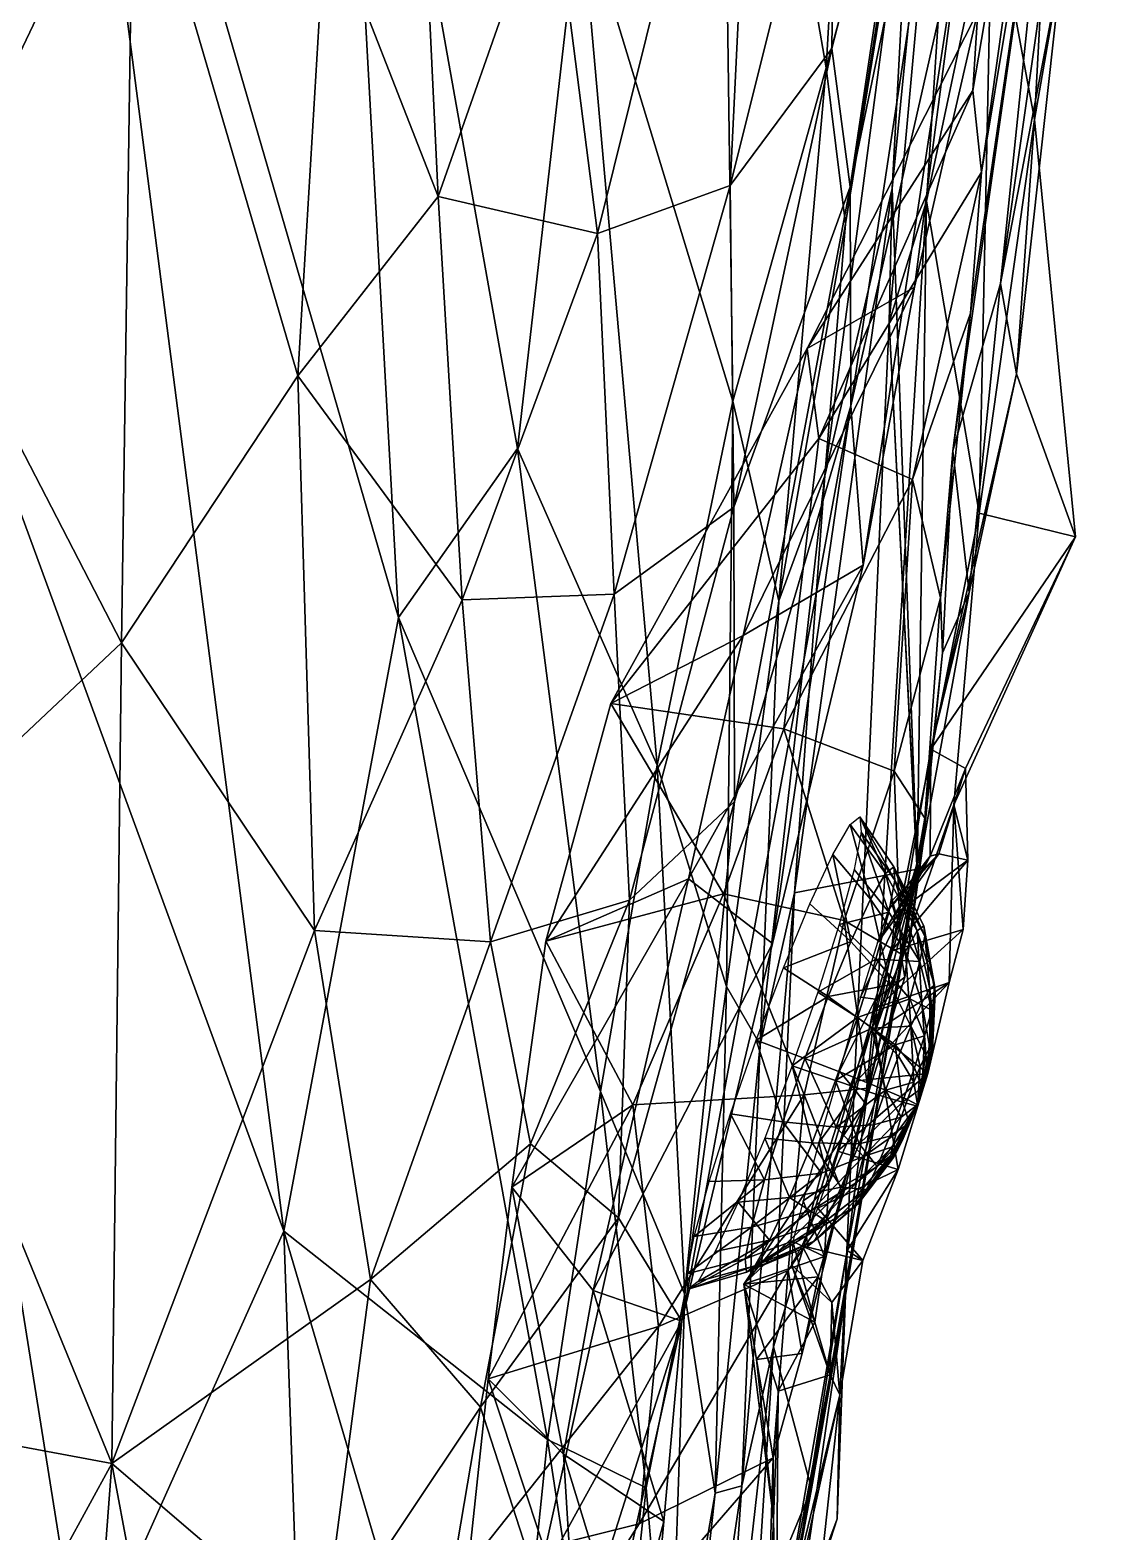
# Model space of a CAD drawing. Extents: x -4.1 to 4.1, y -5.2 to 11.9.
# Drawn here: x 0.827 to 1.212, y -2.42 to -1.879 of the extents above; entities that cross this region are included whole.
import ezdxf

# ---------------------------------------------------------------- set-up
doc = ezdxf.new("R2010")
doc.units = 0
doc.layers.add('HUMPBACK$LWO', color=1, linetype='CONTINUOUS')

msp = doc.modelspace()

# ---------------------------------------------------------------- linework, layer by layer
at = {"layer": 'HUMPBACK$LWO'}
for points in [[(1.1325, -1.56556, 0.93531), (1.07547, -1.67071, 1.01222), (1.1138, -1.89274, 0.9186)], [(1.1325, -1.56556, 0.93531), (1.1138, -1.89274, 0.9186), (1.15046, -1.75722, 0.85713)], [(1.17358, -1.57329, 0.68817), (1.13649, -1.9843, 0.65608), (1.14984, -1.94071, 0.58113)], [(1.17358, -1.57329, 0.68817), (1.13746, -1.93619, 0.73531), (1.13649, -1.9843, 0.65608)], [(1.13746, -1.93619, 0.73531), (1.17358, -1.57329, 0.68817), (1.14489, -1.80064, 0.78849)], [(1.17351, -1.82893, 0.55101), (1.17358, -1.57329, 0.68817), (1.14984, -1.94071, 0.58113)], [(0.95981, -2.09066, 1.152), (0.93564, -1.65391, 1.17053), (0.83406, -1.65742, 1.25195)], [(1.02517, -1.83204, 1.07145), (0.93564, -1.65391, 1.17053), (1.0027, -2.02984, 1.10263)], [(0.95981, -2.09066, 1.152), (1.0027, -2.02984, 1.10263), (0.93564, -1.65391, 1.17053)], [(1.16658, -1.9009, 0.14349), (1.16832, -1.87246, 0.11221), (1.20845, -1.65422, 0.18852)], [(1.20845, -1.65422, 0.18852), (1.16966, -1.93036, 0.17391), (1.16658, -1.9009, 0.14349)], [(1.19886, -1.75443, 0.27308), (1.16966, -1.93036, 0.17391), (1.20845, -1.65422, 0.18852)], [(0.83406, -1.65742, 1.25195), (0.74412, -1.83567, 1.30261), (0.91852, -2.31172, 1.17593)], [(0.91852, -2.31172, 1.17593), (0.95981, -2.09066, 1.152), (0.83406, -1.65742, 1.25195)], [(1.07547, -1.67071, 1.01222), (1.02517, -1.83204, 1.07145), (1.08012, -2.01285, 0.97453)], [(1.1138, -1.89274, 0.9186), (1.07547, -1.67071, 1.01222), (1.08012, -2.01285, 0.97453)], [(1.20072, -1.69105, 0.52997), (1.17351, -1.82893, 0.55101), (1.18876, -1.91138, 0.45764)], [(1.19873, -1.85403, 0.38809), (1.20072, -1.69105, 0.52997), (1.18876, -1.91138, 0.45764)], [(1.0149, -1.8228, -0.42419), (1.08981, -1.71775, -0.35106), (1.03141, -1.95244, -0.34225)], [(1.08981, -1.71775, -0.35106), (1.07918, -1.93511, -0.26415), (1.03141, -1.95244, -0.34225)], [(1.07918, -1.93511, -0.26415), (1.08981, -1.71775, -0.35106), (1.11711, -1.78336, -0.25318)], [(1.12263, -2.01447, -0.05675), (1.12234, -1.93559, -0.13423), (1.16754, -1.71811, -0.10136)], [(1.14912, -1.75621, -0.16256), (1.16754, -1.71811, -0.10136), (1.12234, -1.93559, -0.13423)], [(1.12263, -2.01447, -0.05675), (1.16754, -1.71811, -0.10136), (1.1638, -1.83267, 0.00401)], [(1.19873, -1.85403, 0.38809), (1.17656, -1.9704, 0.33368), (1.21159, -1.7244, 0.3397)], [(1.19886, -1.75443, 0.27308), (1.21159, -1.7244, 0.3397), (1.17656, -1.9704, 0.33368)], [(1.15046, -1.75722, 0.85713), (1.1138, -1.89274, 0.9186), (1.12077, -1.94887, 0.8528)], [(1.11582, -1.88579, -0.19594), (1.11711, -1.78336, -0.25318), (1.14912, -1.75621, -0.16256)], [(1.14912, -1.75621, -0.16256), (1.12234, -1.93559, -0.13423), (1.11582, -1.88579, -0.19594)], [(1.12077, -1.94887, 0.8528), (1.14489, -1.80064, 0.78849), (1.15046, -1.75722, 0.85713)], [(1.15935, -2.03071, 0.28623), (1.19886, -1.75443, 0.27308), (1.17656, -1.9704, 0.33368)], [(1.19886, -1.75443, 0.27308), (1.15935, -2.03071, 0.28623), (1.16567, -1.98108, 0.22943)], [(1.16567, -1.98108, 0.22943), (1.16966, -1.93036, 0.17391), (1.19886, -1.75443, 0.27308)], [(0.77924, -1.75966, -0.67522), (0.86437, -1.80153, -0.59425), (0.78829, -1.96091, -0.58591)], [(1.07918, -1.93511, -0.26415), (1.11711, -1.78336, -0.25318), (1.11582, -1.88579, -0.19594)], [(1.13746, -1.93619, 0.73531), (1.14489, -1.80064, 0.78849), (1.11325, -2.03966, 0.81349)], [(1.11325, -2.03966, 0.81349), (1.14489, -1.80064, 0.78849), (1.12077, -1.94887, 0.8528)], [(0.86005, -2.09989, -0.4725), (0.78829, -1.96091, -0.58591), (0.86437, -1.80153, -0.59425)], [(0.86005, -2.09989, -0.4725), (0.86437, -1.80153, -0.59425), (0.92353, -2.00363, -0.45619)], [(0.93363, -1.83546, -0.51777), (0.92353, -2.00363, -0.45619), (0.86437, -1.80153, -0.59425)], [(0.96948, -1.843, -0.47612), (1.0149, -1.8228, -0.42419), (0.97403, -1.93908, -0.42814)], [(1.0149, -1.8228, -0.42419), (1.03141, -1.95244, -0.34225), (0.97403, -1.93908, -0.42814)], [(1.02517, -1.83204, 1.07145), (1.0027, -2.02984, 1.10263), (1.05292, -2.14393, 1.02105)], [(1.02517, -1.83204, 1.07145), (1.05292, -2.14393, 1.02105), (1.08012, -2.01285, 0.97453)], [(1.12263, -2.01447, -0.05675), (1.1638, -1.83267, 0.00401), (1.12703, -2.07192, 0.04795)], [(1.14555, -1.97168, 0.08001), (1.12703, -2.07192, 0.04795), (1.1638, -1.83267, 0.00401)], [(1.1638, -1.83267, 0.00401), (1.16832, -1.87246, 0.11221), (1.14555, -1.97168, 0.08001)], [(1.17351, -1.82893, 0.55101), (1.14984, -1.94071, 0.58113), (1.16879, -2.05317, 0.48977)], [(1.18876, -1.91138, 0.45764), (1.17351, -1.82893, 0.55101), (1.16879, -2.05317, 0.48977)], [(0.74412, -1.83567, 1.30261), (0.70199, -2.2113, 1.29753), (0.84584, -2.47405, 1.20701)], [(0.91852, -2.31172, 1.17593), (0.74412, -1.83567, 1.30261), (0.84584, -2.47405, 1.20701)], [(0.97403, -1.93908, -0.42814), (0.92353, -2.00363, -0.45619), (0.93363, -1.83546, -0.51777)], [(0.96948, -1.843, -0.47612), (0.97403, -1.93908, -0.42814), (0.93363, -1.83546, -0.51777)], [(1.17656, -1.9704, 0.33368), (1.19873, -1.85403, 0.38809), (1.18227, -2.00293, 0.37515)], [(1.19873, -1.85403, 0.38809), (1.18876, -1.91138, 0.45764), (1.18227, -2.00293, 0.37515)], [(1.16658, -1.9009, 0.14349), (1.10691, -1.99378, 0.1146), (1.16832, -1.87246, 0.11221)], [(1.10691, -1.99378, 0.1146), (1.14555, -1.97168, 0.08001), (1.16832, -1.87246, 0.11221)], [(1.08053, -2.05094, -0.19341), (1.07918, -1.93511, -0.26415), (1.11582, -1.88579, -0.19594)], [(1.11582, -1.88579, -0.19594), (1.12234, -1.93559, -0.13423), (1.08053, -2.05094, -0.19341)], [(1.1138, -1.89274, 0.9186), (1.08012, -2.01285, 0.97453), (1.09672, -2.08467, 0.89272)], [(1.12077, -1.94887, 0.8528), (1.1138, -1.89274, 0.9186), (1.09672, -2.08467, 0.89272)], [(1.11117, -2.02624, 0.14508), (1.10691, -1.99378, 0.1146), (1.16658, -1.9009, 0.14349)], [(1.11117, -2.02624, 0.14508), (1.16658, -1.9009, 0.14349), (1.16966, -1.93036, 0.17391)], [(1.18876, -1.91138, 0.45764), (1.16879, -2.05317, 0.48977), (1.20355, -2.06161, 0.42533)], [(1.18227, -2.00293, 0.37515), (1.18876, -1.91138, 0.45764), (1.20355, -2.06161, 0.42533)], [(1.1448, -2.04097, 0.1702), (1.11117, -2.02624, 0.14508), (1.16966, -1.93036, 0.17391)], [(1.16567, -1.98108, 0.22943), (1.1448, -2.04097, 0.1702), (1.16966, -1.93036, 0.17391)], [(1.07918, -1.93511, -0.26415), (1.03738, -2.08225, -0.26943), (1.03141, -1.95244, -0.34225)], [(1.07918, -1.93511, -0.26415), (1.08053, -2.05094, -0.19341), (1.03738, -2.08225, -0.26943)], [(1.08073, -2.15704, -0.11747), (1.08053, -2.05094, -0.19341), (1.12234, -1.93559, -0.13423)], [(1.08073, -2.15704, -0.11747), (1.12234, -1.93559, -0.13423), (1.12263, -2.01447, -0.05675)], [(1.10238, -2.18984, 0.77278), (1.13746, -1.93619, 0.73531), (1.11325, -2.03966, 0.81349)], [(1.13746, -1.93619, 0.73531), (1.10238, -2.18984, 0.77278), (1.14649, -2.18137, 0.70366)], [(1.13746, -1.93619, 0.73531), (1.14649, -2.18137, 0.70366), (1.13649, -1.9843, 0.65608)], [(0.97403, -1.93908, -0.42814), (0.98271, -2.08431, -0.35159), (0.92353, -2.00363, -0.45619)], [(0.97403, -1.93908, -0.42814), (1.03141, -1.95244, -0.34225), (0.98271, -2.08431, -0.35159)], [(1.16879, -2.05317, 0.48977), (1.14984, -1.94071, 0.58113), (1.1314, -2.23994, 0.48806)], [(1.14984, -1.94071, 0.58113), (1.14648, -2.18234, 0.5757), (1.1314, -2.23994, 0.48806)], [(1.13649, -1.9843, 0.65608), (1.14648, -2.18234, 0.5757), (1.14984, -1.94071, 0.58113)], [(1.03141, -1.95244, -0.34225), (1.03738, -2.08225, -0.26943), (0.98271, -2.08431, -0.35159)], [(1.12077, -1.94887, 0.8528), (1.09672, -2.08467, 0.89272), (1.11325, -2.03966, 0.81349)], [(0.77021, -2.1845, -0.50472), (0.78829, -1.96091, -0.58591), (0.86005, -2.09989, -0.4725)], [(1.14555, -1.97168, 0.08001), (1.08389, -2.09721, 0.09237), (1.12703, -2.07192, 0.04795)], [(1.10691, -1.99378, 0.1146), (1.08389, -2.09721, 0.09237), (1.14555, -1.97168, 0.08001)], [(1.16519, -2.08172, 0.32561), (1.15935, -2.03071, 0.28623), (1.17656, -1.9704, 0.33368)], [(1.18227, -2.00293, 0.37515), (1.16519, -2.08172, 0.32561), (1.17656, -1.9704, 0.33368)], [(1.13649, -1.9843, 0.65608), (1.12031, -2.3369, 0.64075), (1.14648, -2.18234, 0.5757)], [(1.13649, -1.9843, 0.65608), (1.14649, -2.18137, 0.70366), (1.12031, -2.3369, 0.64075)], [(1.15492, -2.08359, 0.21745), (1.1448, -2.04097, 0.1702), (1.16567, -1.98108, 0.22943)], [(1.15492, -2.08359, 0.21745), (1.16567, -1.98108, 0.22943), (1.15935, -2.03071, 0.28623)], [(1.10691, -1.99378, 0.1146), (1.11117, -2.02624, 0.14508), (1.03626, -2.1217, 0.13495)], [(1.08389, -2.09721, 0.09237), (1.10691, -1.99378, 0.1146), (1.03626, -2.1217, 0.13495)], [(0.86005, -2.09989, -0.4725), (0.92353, -2.00363, -0.45619), (0.92962, -2.20347, -0.3609)], [(0.92962, -2.20347, -0.3609), (0.92353, -2.00363, -0.45619), (0.98271, -2.08431, -0.35159)], [(1.18227, -2.00293, 0.37515), (1.15139, -2.13811, 0.3333), (1.16519, -2.08172, 0.32561)], [(1.15139, -2.13811, 0.3333), (1.18227, -2.00293, 0.37515), (1.20355, -2.06161, 0.42533)], [(1.08012, -2.01285, 0.97453), (1.05292, -2.14393, 1.02105), (1.07791, -2.2236, 0.93483)], [(1.06181, -2.34414, -0.00614), (1.08073, -2.15704, -0.11747), (1.12263, -2.01447, -0.05675)], [(1.09447, -2.20809, 0.02115), (1.06181, -2.34414, -0.00614), (1.12263, -2.01447, -0.05675)], [(1.09672, -2.08467, 0.89272), (1.08012, -2.01285, 0.97453), (1.07791, -2.2236, 0.93483)], [(1.12263, -2.01447, -0.05675), (1.12703, -2.07192, 0.04795), (1.09447, -2.20809, 0.02115)], [(1.11117, -2.02624, 0.14508), (1.09849, -2.13084, 0.14455), (1.03626, -2.1217, 0.13495)], [(1.09849, -2.13084, 0.14455), (1.11117, -2.02624, 0.14508), (1.1448, -2.04097, 0.1702)], [(1.0027, -2.02984, 1.10263), (0.95981, -2.09066, 1.152), (1.03256, -2.2614, 1.06168)], [(1.03256, -2.2614, 1.06168), (1.05292, -2.14393, 1.02105), (1.0027, -2.02984, 1.10263)], [(1.15561, -2.10348, 0.27489), (1.15492, -2.08359, 0.21745), (1.15935, -2.03071, 0.28623)], [(1.15561, -2.10348, 0.27489), (1.15935, -2.03071, 0.28623), (1.16519, -2.08172, 0.32561)], [(1.09672, -2.08467, 0.89272), (1.09002, -2.24467, 0.85249), (1.11325, -2.03966, 0.81349)], [(1.11325, -2.03966, 0.81349), (1.09002, -2.24467, 0.85249), (1.10238, -2.18984, 0.77278)], [(1.09849, -2.13084, 0.14455), (1.1448, -2.04097, 0.1702), (1.13824, -2.1461, 0.17069)], [(1.1448, -2.04097, 0.1702), (1.15492, -2.08359, 0.21745), (1.13824, -2.1461, 0.17069)], [(1.04295, -2.19253, -0.19863), (1.03738, -2.08225, -0.26943), (1.08053, -2.05094, -0.19341)], [(1.08053, -2.05094, -0.19341), (1.08073, -2.15704, -0.11747), (1.04295, -2.19253, -0.19863)], [(1.16879, -2.05317, 0.48977), (1.1314, -2.23994, 0.48806), (1.15971, -2.15814, 0.45134)], [(1.15971, -2.15814, 0.45134), (1.20355, -2.06161, 0.42533), (1.16879, -2.05317, 0.48977)], [(1.15139, -2.13811, 0.3333), (1.20355, -2.06161, 0.42533), (1.16388, -2.14507, 0.38861)], [(1.16388, -2.14507, 0.38861), (1.20355, -2.06161, 0.42533), (1.15971, -2.15814, 0.45134)], [(1.06423, -2.18484, 0.08218), (1.09447, -2.20809, 0.02115), (1.12703, -2.07192, 0.04795)], [(1.08389, -2.09721, 0.09237), (1.06423, -2.18484, 0.08218), (1.12703, -2.07192, 0.04795)], [(0.99295, -2.20748, -0.27837), (0.98271, -2.08431, -0.35159), (1.03738, -2.08225, -0.26943)], [(0.99295, -2.20748, -0.27837), (1.03738, -2.08225, -0.26943), (1.04295, -2.19253, -0.19863)], [(1.14872, -2.17211, 0.27744), (1.15561, -2.10348, 0.27489), (1.16519, -2.08172, 0.32561)], [(1.14872, -2.17211, 0.27744), (1.16519, -2.08172, 0.32561), (1.15139, -2.13811, 0.3333)], [(0.99295, -2.20748, -0.27837), (0.92962, -2.20347, -0.3609), (0.98271, -2.08431, -0.35159)], [(1.09672, -2.08467, 0.89272), (1.07791, -2.2236, 0.93483), (1.09002, -2.24467, 0.85249)], [(1.15492, -2.08359, 0.21745), (1.14929, -2.16299, 0.21804), (1.13824, -2.1461, 0.17069)], [(1.15492, -2.08359, 0.21745), (1.15561, -2.10348, 0.27489), (1.14929, -2.16299, 0.21804)], [(0.95981, -2.09066, 1.152), (0.91852, -2.31172, 1.17593), (1.01345, -2.38681, 1.08652)], [(0.95981, -2.09066, 1.152), (1.01345, -2.38681, 1.08652), (1.03256, -2.2614, 1.06168)], [(1.0128, -2.20727, 0.12494), (1.08389, -2.09721, 0.09237), (1.03626, -2.1217, 0.13495)], [(1.0128, -2.20727, 0.12494), (1.06423, -2.18484, 0.08218), (1.08389, -2.09721, 0.09237)], [(0.8566, -2.39541, -0.34662), (0.77021, -2.1845, -0.50472), (0.86005, -2.09989, -0.4725)], [(0.8566, -2.39541, -0.34662), (0.86005, -2.09989, -0.4725), (0.92962, -2.20347, -0.3609)], [(1.14929, -2.16299, 0.21804), (1.15561, -2.10348, 0.27489), (1.14872, -2.17211, 0.27744)], [(1.07678, -2.19022, 0.14404), (1.0128, -2.20727, 0.12494), (1.03626, -2.1217, 0.13495)], [(1.09849, -2.13084, 0.14455), (1.07678, -2.19022, 0.14404), (1.03626, -2.1217, 0.13495)], [(1.12027, -2.19986, 0.16584), (1.07678, -2.19022, 0.14404), (1.09849, -2.13084, 0.14455)], [(1.12027, -2.19986, 0.16584), (1.09849, -2.13084, 0.14455), (1.13824, -2.1461, 0.17069)], [(1.14181, -2.19483, 0.33089), (1.14872, -2.17211, 0.27744), (1.15139, -2.13811, 0.3333)], [(1.15117, -2.17672, 0.35833), (1.14181, -2.19483, 0.33089), (1.15139, -2.13811, 0.3333)], [(1.15139, -2.13811, 0.3333), (1.16388, -2.14507, 0.38861), (1.15117, -2.17672, 0.35833)], [(1.06285, -2.33454, 0.97824), (1.05292, -2.14393, 1.02105), (1.03256, -2.2614, 1.06168)], [(1.06285, -2.33454, 0.97824), (1.07791, -2.2236, 0.93483), (1.05292, -2.14393, 1.02105)], [(1.14065, -2.21185, 0.20746), (1.12027, -2.19986, 0.16584), (1.13824, -2.1461, 0.17069)], [(1.14929, -2.16299, 0.21804), (1.14065, -2.21185, 0.20746), (1.13824, -2.1461, 0.17069)], [(1.15431, -2.17579, 0.38584), (1.15117, -2.17672, 0.35833), (1.16388, -2.14507, 0.38861)], [(1.15431, -2.17579, 0.38584), (1.16388, -2.14507, 0.38861), (1.16472, -2.17816, 0.40764)], [(1.16472, -2.17816, 0.40764), (1.16388, -2.14507, 0.38861), (1.15971, -2.15814, 0.45134)], [(1.08073, -2.15704, -0.11747), (1.06181, -2.34414, -0.00614), (1.03896, -2.30693, -0.13031)], [(1.08073, -2.15704, -0.11747), (1.03896, -2.30693, -0.13031), (1.04295, -2.19253, -0.19863)], [(1.15971, -2.15814, 0.45134), (1.1314, -2.23994, 0.48806), (1.158, -2.22223, 0.44477)], [(1.158, -2.22223, 0.44477), (1.16309, -2.20307, 0.42867), (1.15971, -2.15814, 0.45134)], [(1.16472, -2.17816, 0.40764), (1.15971, -2.15814, 0.45134), (1.16309, -2.20307, 0.42867)], [(1.13507, -2.18288, 0.36942), (1.12238, -2.16522, 0.36725), (1.12589, -2.16248, 0.39522)], [(1.13851, -2.18533, 0.41725), (1.13809, -2.18053, 0.39342), (1.12589, -2.16248, 0.39522)], [(1.12638, -2.16807, 0.42299), (1.13851, -2.18533, 0.41725), (1.12589, -2.16248, 0.39522)], [(1.12589, -2.16248, 0.39522), (1.13809, -2.18053, 0.39342), (1.13507, -2.18288, 0.36942)], [(1.14929, -2.16299, 0.21804), (1.1421, -2.22023, 0.25772), (1.14065, -2.21185, 0.20746)], [(1.1421, -2.22023, 0.25772), (1.14929, -2.16299, 0.21804), (1.14872, -2.17211, 0.27744)], [(1.12975, -2.19215, 0.34758), (1.11619, -2.17602, 0.3418), (1.12238, -2.16522, 0.36725)], [(1.12238, -2.16522, 0.36725), (1.13507, -2.18288, 0.36942), (1.12975, -2.19215, 0.34758)], [(1.1238, -2.18144, 0.44783), (1.13629, -2.1968, 0.43857), (1.12638, -2.16807, 0.42299)], [(1.13629, -2.1968, 0.43857), (1.13851, -2.18533, 0.41725), (1.12638, -2.16807, 0.42299)], [(1.1421, -2.22023, 0.25772), (1.14872, -2.17211, 0.27744), (1.13149, -2.22823, 0.31497)], [(1.13149, -2.22823, 0.31497), (1.14872, -2.17211, 0.27744), (1.14181, -2.19483, 0.33089)], [(1.12266, -2.20742, 0.33006), (1.10792, -2.19382, 0.32138), (1.11619, -2.17602, 0.3418)], [(1.11619, -2.17602, 0.3418), (1.12975, -2.19215, 0.34758), (1.12266, -2.20742, 0.33006)], [(1.14181, -2.19483, 0.33089), (1.15117, -2.17672, 0.35833), (1.13218, -2.20775, 0.35178)], [(1.13218, -2.20775, 0.35178), (1.15117, -2.17672, 0.35833), (1.13622, -2.19598, 0.37063)], [(1.15117, -2.17672, 0.35833), (1.15431, -2.17579, 0.38584), (1.13622, -2.19598, 0.37063)], [(1.13622, -2.19598, 0.37063), (1.15431, -2.17579, 0.38584), (1.13721, -2.193, 0.38853)], [(1.13721, -2.193, 0.38853), (1.15431, -2.17579, 0.38584), (1.13865, -2.1976, 0.40514)], [(1.16309, -2.20307, 0.42867), (1.13726, -2.21082, 0.42224), (1.16472, -2.17816, 0.40764)], [(1.13865, -2.1976, 0.40514), (1.16472, -2.17816, 0.40764), (1.13726, -2.21082, 0.42224)], [(1.16472, -2.17816, 0.40764), (1.13865, -2.1976, 0.40514), (1.15431, -2.17579, 0.38584)], [(0.77021, -2.1845, -0.50472), (0.8566, -2.39541, -0.34662), (0.73492, -2.37278, -0.45195)], [(1.02989, -2.33306, 0.07829), (1.06423, -2.18484, 0.08218), (1.00061, -2.29586, 0.12048)], [(1.06423, -2.18484, 0.08218), (1.0128, -2.20727, 0.12494), (1.00061, -2.29586, 0.12048)], [(1.06423, -2.18484, 0.08218), (1.02989, -2.33306, 0.07829), (1.09447, -2.20809, 0.02115)], [(1.10842, -2.40454, 0.6934), (1.14649, -2.18137, 0.70366), (1.09481, -2.35343, 0.74246)], [(1.09481, -2.35343, 0.74246), (1.14649, -2.18137, 0.70366), (1.10238, -2.18984, 0.77278)], [(1.12131, -2.31872, 0.51686), (1.14648, -2.18234, 0.5757), (1.10281, -2.43483, 0.57415)], [(1.10281, -2.43483, 0.57415), (1.14648, -2.18234, 0.5757), (1.12031, -2.3369, 0.64075)], [(1.10842, -2.40454, 0.6934), (1.12031, -2.3369, 0.64075), (1.14649, -2.18137, 0.70366)], [(1.13629, -2.1968, 0.43857), (1.1238, -2.18144, 0.44783), (1.1184, -2.20128, 0.46731)], [(1.12131, -2.31872, 0.51686), (1.1314, -2.23994, 0.48806), (1.14648, -2.18234, 0.5757)], [(1.14235, -2.2109, 0.3553), (1.12975, -2.19215, 0.34758), (1.13507, -2.18288, 0.36942)], [(1.14655, -2.20357, 0.37257), (1.13507, -2.18288, 0.36942), (1.13809, -2.18053, 0.39342)], [(1.13507, -2.18288, 0.36942), (1.14655, -2.20357, 0.37257), (1.14235, -2.2109, 0.3553)], [(1.13629, -2.1968, 0.43857), (1.14752, -2.21458, 0.42727), (1.13851, -2.18533, 0.41725)], [(1.14927, -2.2055, 0.41041), (1.14893, -2.20171, 0.39156), (1.13809, -2.18053, 0.39342)], [(1.13851, -2.18533, 0.41725), (1.14927, -2.2055, 0.41041), (1.13809, -2.18053, 0.39342)], [(1.13809, -2.18053, 0.39342), (1.14893, -2.20171, 0.39156), (1.14655, -2.20357, 0.37257)], [(1.14752, -2.21458, 0.42727), (1.14927, -2.2055, 0.41041), (1.13851, -2.18533, 0.41725)], [(1.07678, -2.19022, 0.14404), (1.04412, -2.26627, 0.13079), (1.0128, -2.20727, 0.12494)], [(1.04412, -2.26627, 0.13079), (1.07678, -2.19022, 0.14404), (1.10579, -2.26264, 0.16745)], [(1.07678, -2.19022, 0.14404), (1.12027, -2.19986, 0.16584), (1.10579, -2.26264, 0.16745)], [(1.08337, -2.40347, 0.81256), (1.10238, -2.18984, 0.77278), (1.09002, -2.24467, 0.85249)], [(1.10238, -2.18984, 0.77278), (1.08337, -2.40347, 0.81256), (1.09481, -2.35343, 0.74246)], [(1.00733, -2.28024, -0.21745), (0.99295, -2.20748, -0.27837), (1.04295, -2.19253, -0.19863)], [(1.04295, -2.19253, -0.19863), (1.03896, -2.30693, -0.13031), (1.00733, -2.28024, -0.21745)], [(1.10792, -2.19382, 0.32138), (1.12266, -2.20742, 0.33006), (1.09839, -2.21688, 0.30797)], [(1.13674, -2.22298, 0.34144), (1.12266, -2.20742, 0.33006), (1.12975, -2.19215, 0.34758)], [(1.13149, -2.22823, 0.31497), (1.14181, -2.19483, 0.33089), (1.12613, -2.22748, 0.33906)], [(1.12613, -2.22748, 0.33906), (1.14181, -2.19483, 0.33089), (1.13218, -2.20775, 0.35178)], [(1.12975, -2.19215, 0.34758), (1.14235, -2.2109, 0.3553), (1.13674, -2.22298, 0.34144)], [(1.12027, -2.19986, 0.16584), (1.12881, -2.26028, 0.21112), (1.10579, -2.26264, 0.16745)], [(1.13166, -2.21383, 0.45528), (1.1184, -2.20128, 0.46731), (1.11071, -2.22566, 0.47953)], [(1.1184, -2.20128, 0.46731), (1.13166, -2.21383, 0.45528), (1.13629, -2.1968, 0.43857)], [(1.12027, -2.19986, 0.16584), (1.14065, -2.21185, 0.20746), (1.12881, -2.26028, 0.21112)], [(1.14752, -2.21458, 0.42727), (1.13629, -2.1968, 0.43857), (1.13166, -2.21383, 0.45528)], [(0.94968, -2.32909, -0.27665), (0.8566, -2.39541, -0.34662), (0.92962, -2.20347, -0.3609)], [(0.94968, -2.32909, -0.27665), (0.92962, -2.20347, -0.3609), (0.99295, -2.20748, -0.27837)], [(1.158, -2.22223, 0.44477), (1.13231, -2.23108, 0.43501), (1.16309, -2.20307, 0.42867)], [(1.13726, -2.21082, 0.42224), (1.16309, -2.20307, 0.42867), (1.13231, -2.23108, 0.43501)], [(1.14816, -2.22955, 0.3651), (1.14235, -2.2109, 0.3553), (1.14655, -2.20357, 0.37257)], [(1.14893, -2.20171, 0.39156), (1.15272, -2.22319, 0.39019), (1.14655, -2.20357, 0.37257)], [(1.14655, -2.20357, 0.37257), (1.15107, -2.22448, 0.37705), (1.14816, -2.22955, 0.3651)], [(1.15272, -2.22319, 0.39019), (1.15107, -2.22448, 0.37705), (1.14655, -2.20357, 0.37257)], [(1.14752, -2.21458, 0.42727), (1.15174, -2.23209, 0.4149), (1.14927, -2.2055, 0.41041)], [(1.15272, -2.22319, 0.39019), (1.14893, -2.20171, 0.39156), (1.14927, -2.2055, 0.41041)], [(1.14927, -2.2055, 0.41041), (1.15295, -2.22582, 0.40323), (1.15272, -2.22319, 0.39019)], [(1.15174, -2.23209, 0.4149), (1.15295, -2.22582, 0.40323), (1.14927, -2.2055, 0.41041)], [(0.84584, -2.47405, 1.20701), (0.70199, -2.2113, 1.29753), (0.80125, -2.65605, 1.19736)], [(1.00733, -2.28024, -0.21745), (0.94968, -2.32909, -0.27665), (0.99295, -2.20748, -0.27837)], [(1.0128, -2.20727, 0.12494), (1.04412, -2.26627, 0.13079), (1.00061, -2.29586, 0.12048)], [(1.09447, -2.20809, 0.02115), (1.02989, -2.33306, 0.07829), (1.06181, -2.34414, -0.00614)], [(1.12266, -2.20742, 0.33006), (1.11448, -2.22721, 0.31855), (1.09839, -2.21688, 0.30797)], [(1.12266, -2.20742, 0.33006), (1.13674, -2.22298, 0.34144), (1.11448, -2.22721, 0.31855)], [(1.14065, -2.21185, 0.20746), (1.1421, -2.22023, 0.25772), (1.12777, -2.26563, 0.26863)], [(1.12881, -2.26028, 0.21112), (1.14065, -2.21185, 0.20746), (1.12777, -2.26563, 0.26863)], [(1.14428, -2.23791, 0.35551), (1.13674, -2.22298, 0.34144), (1.14235, -2.2109, 0.3553)], [(1.14235, -2.2109, 0.3553), (1.14816, -2.22955, 0.3651), (1.14428, -2.23791, 0.35551)], [(1.08853, -2.24295, 0.3029), (1.09839, -2.21688, 0.30797), (1.11448, -2.22721, 0.31855)], [(1.11071, -2.22566, 0.47953), (1.12506, -2.23475, 0.46577), (1.13166, -2.21383, 0.45528)], [(1.14385, -2.22804, 0.44049), (1.13166, -2.21383, 0.45528), (1.12506, -2.23475, 0.46577)], [(1.13166, -2.21383, 0.45528), (1.14385, -2.22804, 0.44049), (1.14752, -2.21458, 0.42727)], [(1.15174, -2.23209, 0.4149), (1.14752, -2.21458, 0.42727), (1.14385, -2.22804, 0.44049)], [(1.13674, -2.22298, 0.34144), (1.13027, -2.23863, 0.33234), (1.11448, -2.22721, 0.31855)], [(1.15033, -2.25494, 0.45326), (1.12484, -2.25764, 0.44155), (1.158, -2.22223, 0.44477)], [(1.13231, -2.23108, 0.43501), (1.158, -2.22223, 0.44477), (1.12484, -2.25764, 0.44155)], [(1.13149, -2.22823, 0.31497), (1.12777, -2.26563, 0.26863), (1.1421, -2.22023, 0.25772)], [(1.13674, -2.22298, 0.34144), (1.14428, -2.23791, 0.35551), (1.13027, -2.23863, 0.33234)], [(1.15033, -2.25494, 0.45326), (1.158, -2.22223, 0.44477), (1.1314, -2.23994, 0.48806)], [(1.15112, -2.24566, 0.38241), (1.15107, -2.22448, 0.37705), (1.15272, -2.22319, 0.39019)], [(1.15272, -2.22319, 0.39019), (1.15196, -2.24501, 0.38913), (1.15112, -2.24566, 0.38241)], [(1.15208, -2.24635, 0.3958), (1.15196, -2.24501, 0.38913), (1.15272, -2.22319, 0.39019)], [(1.15295, -2.22582, 0.40323), (1.15208, -2.24635, 0.3958), (1.15272, -2.22319, 0.39019)], [(1.06285, -2.33454, 0.97824), (1.07376, -2.40609, 0.89261), (1.07791, -2.2236, 0.93483)], [(1.07376, -2.40609, 0.89261), (1.09002, -2.24467, 0.85249), (1.07791, -2.2236, 0.93483)], [(1.11448, -2.22721, 0.31855), (1.10602, -2.24958, 0.3142), (1.08853, -2.24295, 0.3029)], [(1.12506, -2.23475, 0.46577), (1.11071, -2.22566, 0.47953), (1.10149, -2.25217, 0.48328)], [(1.11448, -2.22721, 0.31855), (1.13027, -2.23863, 0.33234), (1.10602, -2.24958, 0.3142)], [(1.1185, -2.25416, 0.33474), (1.13149, -2.22823, 0.31497), (1.12613, -2.22748, 0.33906)], [(1.12455, -2.26139, 0.31501), (1.13149, -2.22823, 0.31497), (1.1185, -2.25416, 0.33474)], [(1.12455, -2.26139, 0.31501), (1.12777, -2.26563, 0.26863), (1.13149, -2.22823, 0.31497)], [(1.12506, -2.23475, 0.46577), (1.13863, -2.24459, 0.44878), (1.14385, -2.22804, 0.44049)], [(1.1492, -2.24142, 0.42405), (1.14385, -2.22804, 0.44049), (1.13863, -2.24459, 0.44878)], [(1.14385, -2.22804, 0.44049), (1.1492, -2.24142, 0.42405), (1.15174, -2.23209, 0.4149)], [(1.15107, -2.22448, 0.37705), (1.15112, -2.24566, 0.38241), (1.14816, -2.22955, 0.3651)], [(1.15208, -2.24635, 0.3958), (1.15295, -2.22582, 0.40323), (1.15174, -2.23209, 0.4149)], [(1.14816, -2.22955, 0.3651), (1.14963, -2.24826, 0.3763), (1.14428, -2.23791, 0.35551)], [(1.15112, -2.24566, 0.38241), (1.14963, -2.24826, 0.3763), (1.14816, -2.22955, 0.3651)], [(1.1492, -2.24142, 0.42405), (1.15016, -2.25432, 0.40644), (1.15174, -2.23209, 0.4149)], [(1.15016, -2.25432, 0.40644), (1.15146, -2.24956, 0.40176), (1.15174, -2.23209, 0.4149)], [(1.15174, -2.23209, 0.4149), (1.15146, -2.24956, 0.40176), (1.15208, -2.24635, 0.3958)], [(1.10149, -2.25217, 0.48328), (1.11714, -2.2575, 0.46899), (1.12506, -2.23475, 0.46577)], [(1.13027, -2.23863, 0.33234), (1.12357, -2.25632, 0.3289), (1.10602, -2.24958, 0.3142)], [(1.11714, -2.2575, 0.46899), (1.13863, -2.24459, 0.44878), (1.12506, -2.23475, 0.46577)], [(1.13517, -2.26098, 0.34683), (1.12357, -2.25632, 0.3289), (1.13027, -2.23863, 0.33234)], [(1.14428, -2.23791, 0.35551), (1.1398, -2.24874, 0.34921), (1.13027, -2.23863, 0.33234)], [(1.13027, -2.23863, 0.33234), (1.1398, -2.24874, 0.34921), (1.13517, -2.26098, 0.34683)], [(1.14536, -2.25807, 0.36818), (1.1398, -2.24874, 0.34921), (1.14428, -2.23791, 0.35551)], [(1.14428, -2.23791, 0.35551), (1.14764, -2.25253, 0.3714), (1.14536, -2.25807, 0.36818)], [(1.14963, -2.24826, 0.3763), (1.14764, -2.25253, 0.3714), (1.14428, -2.23791, 0.35551)], [(1.08337, -2.40347, 0.81256), (1.09002, -2.24467, 0.85249), (1.07376, -2.40609, 0.89261)], [(1.0981, -2.27234, 0.31742), (1.0793, -2.26947, 0.30665), (1.08853, -2.24295, 0.3029)], [(1.08853, -2.24295, 0.3029), (1.10602, -2.24958, 0.3142), (1.0981, -2.27234, 0.31742)], [(1.11714, -2.2575, 0.46899), (1.13237, -2.26259, 0.45133), (1.13863, -2.24459, 0.44878)], [(1.13962, -2.28952, 0.45656), (1.1314, -2.23994, 0.48806), (1.12131, -2.31872, 0.51686)], [(1.15033, -2.25494, 0.45326), (1.1314, -2.23994, 0.48806), (1.13962, -2.28952, 0.45656)], [(1.13237, -2.26259, 0.45133), (1.14126, -2.26532, 0.43155), (1.13863, -2.24459, 0.44878)], [(1.13863, -2.24459, 0.44878), (1.14559, -2.25286, 0.42978), (1.1492, -2.24142, 0.42405)], [(1.14126, -2.26532, 0.43155), (1.14559, -2.25286, 0.42978), (1.13863, -2.24459, 0.44878)], [(1.14559, -2.25286, 0.42978), (1.14832, -2.26017, 0.40937), (1.1492, -2.24142, 0.42405)], [(1.14832, -2.26017, 0.40937), (1.15016, -2.25432, 0.40644), (1.1492, -2.24142, 0.42405)], [(1.11731, -2.27432, 0.33145), (1.0981, -2.27234, 0.31742), (1.10602, -2.24958, 0.3142)], [(1.10602, -2.24958, 0.3142), (1.12357, -2.25632, 0.3289), (1.11731, -2.27432, 0.33145)], [(1.13517, -2.26098, 0.34683), (1.1398, -2.24874, 0.34921), (1.14536, -2.25807, 0.36818)], [(1.15196, -2.24501, 0.38913), (1.15208, -2.24635, 0.3958), (1.14669, -2.26621, 0.38842)], [(1.15112, -2.24566, 0.38241), (1.15196, -2.24501, 0.38913), (1.14669, -2.26621, 0.38842)], [(1.14963, -2.24826, 0.3763), (1.15112, -2.24566, 0.38241), (1.14669, -2.26621, 0.38842)], [(1.15208, -2.24635, 0.3958), (1.15146, -2.24956, 0.40176), (1.14669, -2.26621, 0.38842)], [(1.14764, -2.25253, 0.3714), (1.14963, -2.24826, 0.3763), (1.14669, -2.26621, 0.38842)], [(1.15146, -2.24956, 0.40176), (1.15016, -2.25432, 0.40644), (1.14669, -2.26621, 0.38842)], [(1.09162, -2.27824, 0.47821), (1.10868, -2.27987, 0.46464), (1.10149, -2.25217, 0.48328)], [(1.10868, -2.27987, 0.46464), (1.11714, -2.2575, 0.46899), (1.10149, -2.25217, 0.48328)], [(1.11114, -2.27977, 0.3385), (1.12455, -2.26139, 0.31501), (1.1185, -2.25416, 0.33474)], [(1.13962, -2.28952, 0.45656), (1.11784, -2.28288, 0.43976), (1.15033, -2.25494, 0.45326)], [(1.12484, -2.25764, 0.44155), (1.15033, -2.25494, 0.45326), (1.11784, -2.28288, 0.43976)], [(1.14832, -2.26017, 0.40937), (1.14559, -2.25286, 0.42978), (1.14126, -2.26532, 0.43155)], [(1.14536, -2.25807, 0.36818), (1.14764, -2.25253, 0.3714), (1.14669, -2.26621, 0.38842)], [(1.15016, -2.25432, 0.40644), (1.14832, -2.26017, 0.40937), (1.14669, -2.26621, 0.38842)], [(1.12881, -2.26028, 0.21112), (1.1195, -2.29759, 0.19959), (1.10579, -2.26264, 0.16745)], [(1.10868, -2.27987, 0.46464), (1.12567, -2.28028, 0.44788), (1.11714, -2.2575, 0.46899)], [(1.12567, -2.28028, 0.44788), (1.13237, -2.26259, 0.45133), (1.11714, -2.2575, 0.46899)], [(1.12357, -2.25632, 0.3289), (1.13517, -2.26098, 0.34683), (1.11731, -2.27432, 0.33145)], [(1.13517, -2.26098, 0.34683), (1.13084, -2.27344, 0.34859), (1.11731, -2.27432, 0.33145)], [(1.12881, -2.26028, 0.21112), (1.12068, -2.29577, 0.24311), (1.1195, -2.29759, 0.19959)], [(1.12068, -2.29577, 0.24311), (1.12881, -2.26028, 0.21112), (1.12777, -2.26563, 0.26863)], [(1.14077, -2.27069, 0.36787), (1.13084, -2.27344, 0.34859), (1.13517, -2.26098, 0.34683)], [(1.14536, -2.25807, 0.36818), (1.14299, -2.26433, 0.36696), (1.13517, -2.26098, 0.34683)], [(1.13517, -2.26098, 0.34683), (1.14299, -2.26433, 0.36696), (1.14077, -2.27069, 0.36787)], [(1.14126, -2.26532, 0.43155), (1.1461, -2.26654, 0.41027), (1.14832, -2.26017, 0.40937)], [(1.14299, -2.26433, 0.36696), (1.14536, -2.25807, 0.36818), (1.14669, -2.26621, 0.38842)], [(1.14832, -2.26017, 0.40937), (1.1461, -2.26654, 0.41027), (1.14669, -2.26621, 0.38842)], [(1.04412, -2.26627, 0.13079), (0.99205, -2.36493, 0.13111), (1.00061, -2.29586, 0.12048)], [(1.0534, -2.34607, 0.15386), (0.99205, -2.36493, 0.13111), (1.04412, -2.26627, 0.13079)], [(1.03256, -2.2614, 1.06168), (1.01345, -2.38681, 1.08652), (1.04898, -2.40414, 1.01855)], [(1.04898, -2.40414, 1.01855), (1.06285, -2.33454, 0.97824), (1.03256, -2.2614, 1.06168)], [(1.0534, -2.34607, 0.15386), (1.04412, -2.26627, 0.13079), (1.10579, -2.26264, 0.16745)], [(1.10012, -2.32595, 0.17292), (1.0534, -2.34607, 0.15386), (1.10579, -2.26264, 0.16745)], [(1.12068, -2.29577, 0.24311), (1.12777, -2.26563, 0.26863), (1.08409, -2.33079, 0.30336)], [(1.08409, -2.33079, 0.30336), (1.12777, -2.26563, 0.26863), (1.11471, -2.29448, 0.32051)], [(1.1195, -2.29759, 0.19959), (1.10012, -2.32595, 0.17292), (1.10579, -2.26264, 0.16745)], [(1.11471, -2.29448, 0.32051), (1.12455, -2.26139, 0.31501), (1.11114, -2.27977, 0.3385)], [(1.12455, -2.26139, 0.31501), (1.11471, -2.29448, 0.32051), (1.12777, -2.26563, 0.26863)], [(1.14126, -2.26532, 0.43155), (1.13237, -2.26259, 0.45133), (1.12567, -2.28028, 0.44788)], [(1.12567, -2.28028, 0.44788), (1.13663, -2.27756, 0.42917), (1.14126, -2.26532, 0.43155)], [(1.13663, -2.27756, 0.42917), (1.14373, -2.2728, 0.40905), (1.14126, -2.26532, 0.43155)], [(1.13713, -2.28586, 0.3881), (1.13701, -2.28452, 0.38144), (1.14669, -2.26621, 0.38842)], [(1.13701, -2.28452, 0.38144), (1.13763, -2.28131, 0.37548), (1.14669, -2.26621, 0.38842)], [(1.13797, -2.2852, 0.39482), (1.13713, -2.28586, 0.3881), (1.14669, -2.26621, 0.38842)], [(1.13763, -2.28131, 0.37548), (1.13893, -2.27654, 0.3708), (1.14669, -2.26621, 0.38842)], [(1.13946, -2.28261, 0.40093), (1.13797, -2.2852, 0.39482), (1.14669, -2.26621, 0.38842)], [(1.13893, -2.27654, 0.3708), (1.14077, -2.27069, 0.36787), (1.14669, -2.26621, 0.38842)], [(1.14144, -2.27834, 0.40583), (1.13946, -2.28261, 0.40093), (1.14669, -2.26621, 0.38842)], [(1.14077, -2.27069, 0.36787), (1.14299, -2.26433, 0.36696), (1.14669, -2.26621, 0.38842)], [(1.14373, -2.2728, 0.40905), (1.1461, -2.26654, 0.41027), (1.14126, -2.26532, 0.43155)], [(1.14373, -2.2728, 0.40905), (1.14144, -2.27834, 0.40583), (1.14669, -2.26621, 0.38842)], [(1.1461, -2.26654, 0.41027), (1.14373, -2.2728, 0.40905), (1.14669, -2.26621, 0.38842)], [(1.0915, -2.29325, 0.3279), (1.07161, -2.29384, 0.31887), (1.0793, -2.26947, 0.30665)], [(1.0793, -2.26947, 0.30665), (1.0981, -2.27234, 0.31742), (1.0915, -2.29325, 0.3279)], [(1.14077, -2.27069, 0.36787), (1.13893, -2.27654, 0.3708), (1.12723, -2.28488, 0.35433)], [(1.13084, -2.27344, 0.34859), (1.14077, -2.27069, 0.36787), (1.12723, -2.28488, 0.35433)], [(1.11209, -2.29086, 0.33974), (1.0915, -2.29325, 0.3279), (1.0981, -2.27234, 0.31742)], [(1.0981, -2.27234, 0.31742), (1.11731, -2.27432, 0.33145), (1.11209, -2.29086, 0.33974)], [(1.12723, -2.28488, 0.35433), (1.11209, -2.29086, 0.33974), (1.11731, -2.27432, 0.33145)], [(1.11731, -2.27432, 0.33145), (1.13084, -2.27344, 0.34859), (1.12723, -2.28488, 0.35433)], [(1.12723, -2.28488, 0.35433), (1.13893, -2.27654, 0.3708), (1.13763, -2.28131, 0.37548)], [(1.14373, -2.2728, 0.40905), (1.13663, -2.27756, 0.42917), (1.13215, -2.28839, 0.42287)], [(1.13215, -2.28839, 0.42287), (1.14144, -2.27834, 0.40583), (1.14373, -2.2728, 0.40905)], [(0.98931, -2.37511, -0.19265), (0.94968, -2.32909, -0.27665), (1.00733, -2.28024, -0.21745)], [(1.00733, -2.28024, -0.21745), (1.03896, -2.30693, -0.13031), (0.98931, -2.37511, -0.19265)], [(1.08209, -2.30131, 0.4648), (1.1005, -2.29966, 0.45313), (1.09162, -2.27824, 0.47821)], [(1.1005, -2.29966, 0.45313), (1.10868, -2.27987, 0.46464), (1.09162, -2.27824, 0.47821)], [(1.1005, -2.29966, 0.45313), (1.11921, -2.29593, 0.43879), (1.10868, -2.27987, 0.46464)], [(1.10542, -2.30081, 0.35003), (1.11471, -2.29448, 0.32051), (1.11114, -2.27977, 0.3385)], [(1.11921, -2.29593, 0.43879), (1.12567, -2.28028, 0.44788), (1.10868, -2.27987, 0.46464)], [(1.11921, -2.29593, 0.43879), (1.13215, -2.28839, 0.42287), (1.12567, -2.28028, 0.44788)], [(1.12469, -2.2942, 0.36348), (1.13763, -2.28131, 0.37548), (1.13701, -2.28452, 0.38144)], [(1.13763, -2.28131, 0.37548), (1.12469, -2.2942, 0.36348), (1.12723, -2.28488, 0.35433)], [(1.13215, -2.28839, 0.42287), (1.13663, -2.27756, 0.42917), (1.12567, -2.28028, 0.44788)], [(1.14144, -2.27834, 0.40583), (1.13215, -2.28839, 0.42287), (1.12827, -2.29675, 0.41328)], [(1.12827, -2.29675, 0.41328), (1.13946, -2.28261, 0.40093), (1.14144, -2.27834, 0.40583)], [(1.13797, -2.2852, 0.39482), (1.13946, -2.28261, 0.40093), (1.12827, -2.29675, 0.41328)], [(1.12723, -2.28488, 0.35433), (1.12469, -2.2942, 0.36348), (1.10843, -2.30433, 0.35296)], [(1.11209, -2.29086, 0.33974), (1.12723, -2.28488, 0.35433), (1.10843, -2.30433, 0.35296)], [(1.11784, -2.28288, 0.43976), (1.13962, -2.28952, 0.45656), (1.11079, -2.30344, 0.42948)], [(1.12348, -2.30049, 0.37515), (1.13701, -2.28452, 0.38144), (1.12371, -2.30311, 0.38819)], [(1.13701, -2.28452, 0.38144), (1.12348, -2.30049, 0.37515), (1.12469, -2.2942, 0.36348)], [(1.13701, -2.28452, 0.38144), (1.13713, -2.28586, 0.3881), (1.12371, -2.30311, 0.38819)], [(1.13797, -2.2852, 0.39482), (1.12536, -2.30183, 0.40133), (1.12371, -2.30311, 0.38819)], [(1.12371, -2.30311, 0.38819), (1.13713, -2.28586, 0.3881), (1.13797, -2.2852, 0.39482)], [(1.12536, -2.30183, 0.40133), (1.13797, -2.2852, 0.39482), (1.12827, -2.29675, 0.41328)], [(1.0915, -2.29325, 0.3279), (1.08687, -2.31028, 0.34462), (1.06621, -2.31368, 0.33835)], [(1.07161, -2.29384, 0.31887), (1.0915, -2.29325, 0.3279), (1.06621, -2.31368, 0.33835)], [(1.11209, -2.29086, 0.33974), (1.10843, -2.30433, 0.35296), (1.08687, -2.31028, 0.34462)], [(1.0915, -2.29325, 0.3279), (1.11209, -2.29086, 0.33974), (1.08687, -2.31028, 0.34462)], [(1.12699, -2.32231, 0.43978), (1.11079, -2.30344, 0.42948), (1.13962, -2.28952, 0.45656)], [(1.12827, -2.29675, 0.41328), (1.13215, -2.28839, 0.42287), (1.11921, -2.29593, 0.43879)], [(1.13962, -2.28952, 0.45656), (1.12131, -2.31872, 0.51686), (1.12699, -2.32231, 0.43978)], [(0.99205, -2.36493, 0.13111), (1.01923, -2.392, 0.11281), (1.00061, -2.29586, 0.12048)], [(1.01923, -2.392, 0.11281), (1.02989, -2.33306, 0.07829), (1.00061, -2.29586, 0.12048)], [(1.08409, -2.33079, 0.30336), (1.11471, -2.29448, 0.32051), (1.11321, -2.32087, 0.3339)], [(1.11085, -2.32817, 0.23166), (1.12068, -2.29577, 0.24311), (1.08409, -2.33079, 0.30336)], [(1.10012, -2.32595, 0.17292), (1.1195, -2.29759, 0.19959), (1.10515, -2.35577, 0.2042)], [(1.1136, -2.30801, 0.42492), (1.11921, -2.29593, 0.43879), (1.1005, -2.29966, 0.45313)], [(1.10515, -2.35577, 0.2042), (1.1195, -2.29759, 0.19959), (1.11085, -2.32817, 0.23166)], [(1.11321, -2.32087, 0.3339), (1.11471, -2.29448, 0.32051), (1.10542, -2.30081, 0.35003)], [(1.12469, -2.2942, 0.36348), (1.12348, -2.30049, 0.37515), (1.10667, -2.31341, 0.36982)], [(1.10843, -2.30433, 0.35296), (1.12469, -2.2942, 0.36348), (1.10667, -2.31341, 0.36982)], [(1.12827, -2.29675, 0.41328), (1.1136, -2.30801, 0.42492), (1.10939, -2.31534, 0.40765)], [(1.10939, -2.31534, 0.40765), (1.12536, -2.30183, 0.40133), (1.12827, -2.29675, 0.41328)], [(1.1195, -2.29759, 0.19959), (1.12068, -2.29577, 0.24311), (1.11085, -2.32817, 0.23166)], [(1.1136, -2.30801, 0.42492), (1.12827, -2.29675, 0.41328), (1.11921, -2.29593, 0.43879)], [(1.07383, -2.31911, 0.44438), (1.09341, -2.31494, 0.4356), (1.08209, -2.30131, 0.4648)], [(1.09341, -2.31494, 0.4356), (1.1005, -2.29966, 0.45313), (1.08209, -2.30131, 0.4648)], [(1.10843, -2.30433, 0.35296), (1.10667, -2.31341, 0.36982), (1.08465, -2.32176, 0.36594)], [(1.08687, -2.31028, 0.34462), (1.10843, -2.30433, 0.35296), (1.08465, -2.32176, 0.36594)], [(1.09341, -2.31494, 0.4356), (1.1136, -2.30801, 0.42492), (1.1005, -2.29966, 0.45313)], [(1.1018, -2.31541, 0.36746), (1.11321, -2.32087, 0.3339), (1.10542, -2.30081, 0.35003)], [(1.11079, -2.30344, 0.42948), (1.12699, -2.32231, 0.43978), (1.10511, -2.31703, 0.41162)], [(1.10667, -2.31341, 0.36982), (1.12348, -2.30049, 0.37515), (1.12371, -2.30311, 0.38819)], [(1.10667, -2.31341, 0.36982), (1.12371, -2.30311, 0.38819), (1.10701, -2.3172, 0.38867)], [(1.10701, -2.3172, 0.38867), (1.12371, -2.30311, 0.38819), (1.10939, -2.31534, 0.40765)], [(1.12371, -2.30311, 0.38819), (1.12536, -2.30183, 0.40133), (1.10939, -2.31534, 0.40765)], [(1.03896, -2.30693, -0.13031), (1.0098, -2.43864, -0.11012), (0.98931, -2.37511, -0.19265)], [(1.03896, -2.30693, -0.13031), (1.06181, -2.34414, -0.00614), (1.0098, -2.43864, -0.11012)], [(1.1136, -2.30801, 0.42492), (1.09341, -2.31494, 0.4356), (1.08809, -2.3242, 0.41377)], [(1.08809, -2.3242, 0.41377), (1.10939, -2.31534, 0.40765), (1.1136, -2.30801, 0.42492)], [(0.91852, -2.31172, 1.17593), (0.84584, -2.47405, 1.20701), (0.93192, -2.69561, 1.1015)], [(0.91852, -2.31172, 1.17593), (0.93192, -2.69561, 1.1015), (0.99465, -2.57022, 1.07302)], [(1.01345, -2.38681, 1.08652), (0.91852, -2.31172, 1.17593), (0.99465, -2.57022, 1.07302)], [(1.08687, -2.31028, 0.34462), (1.08465, -2.32176, 0.36594), (1.06363, -2.32706, 0.36319)], [(1.06621, -2.31368, 0.33835), (1.08687, -2.31028, 0.34462), (1.06363, -2.32706, 0.36319)], [(1.09341, -2.31494, 0.4356), (1.07383, -2.31911, 0.44438), (1.06763, -2.32991, 0.41893)], [(1.06763, -2.32991, 0.41893), (1.08809, -2.3242, 0.41377), (1.09341, -2.31494, 0.4356)], [(1.08465, -2.32176, 0.36594), (1.10667, -2.31341, 0.36982), (1.08507, -2.32655, 0.38976)], [(1.10667, -2.31341, 0.36982), (1.10701, -2.3172, 0.38867), (1.08507, -2.32655, 0.38976)], [(1.10939, -2.31534, 0.40765), (1.08809, -2.3242, 0.41377), (1.08507, -2.32655, 0.38976)], [(1.08507, -2.32655, 0.38976), (1.10701, -2.3172, 0.38867), (1.10939, -2.31534, 0.40765)], [(1.12131, -2.31872, 0.51686), (1.09307, -2.48125, 0.52072), (1.11769, -2.41533, 0.47805)], [(1.09307, -2.48125, 0.52072), (1.12131, -2.31872, 0.51686), (1.10281, -2.43483, 0.57415)], [(1.10127, -2.32391, 0.38938), (1.10964, -2.34451, 0.35525), (1.1018, -2.31541, 0.36746)], [(1.10511, -2.31703, 0.41162), (1.11577, -2.33743, 0.41406), (1.10127, -2.32391, 0.38938)], [(1.10964, -2.34451, 0.35525), (1.11321, -2.32087, 0.3339), (1.1018, -2.31541, 0.36746)], [(1.11577, -2.33743, 0.41406), (1.10511, -2.31703, 0.41162), (1.12699, -2.32231, 0.43978)], [(1.11869, -2.37071, 0.41797), (1.12131, -2.31872, 0.51686), (1.11769, -2.41533, 0.47805)], [(1.12699, -2.32231, 0.43978), (1.12131, -2.31872, 0.51686), (1.11869, -2.37071, 0.41797)], [(1.04643, -2.41712, 0.16445), (1.10012, -2.32595, 0.17292), (1.0947, -2.39335, 0.18668)], [(1.04643, -2.41712, 0.16445), (1.0534, -2.34607, 0.15386), (1.10012, -2.32595, 0.17292)], [(1.06363, -2.32706, 0.36319), (1.08465, -2.32176, 0.36594), (1.06412, -2.33265, 0.39096)], [(1.08465, -2.32176, 0.36594), (1.08507, -2.32655, 0.38976), (1.06412, -2.33265, 0.39096)], [(1.08809, -2.3242, 0.41377), (1.06763, -2.32991, 0.41893), (1.06412, -2.33265, 0.39096)], [(1.06412, -2.33265, 0.39096), (1.08507, -2.32655, 0.38976), (1.08809, -2.3242, 0.41377)], [(1.11321, -2.32087, 0.3339), (1.10964, -2.34451, 0.35525), (1.08409, -2.33079, 0.30336)], [(1.10012, -2.32595, 0.17292), (1.10515, -2.35577, 0.2042), (1.0947, -2.39335, 0.18668)], [(1.11523, -2.36343, 0.38431), (1.10127, -2.32391, 0.38938), (1.11577, -2.33743, 0.41406)], [(1.11523, -2.36343, 0.38431), (1.10964, -2.34451, 0.35525), (1.10127, -2.32391, 0.38938)], [(1.12699, -2.32231, 0.43978), (1.11869, -2.37071, 0.41797), (1.11577, -2.33743, 0.41406)], [(0.93243, -2.46035, -0.23509), (0.8566, -2.39541, -0.34662), (0.94968, -2.32909, -0.27665)], [(0.93243, -2.46035, -0.23509), (0.94968, -2.32909, -0.27665), (0.98931, -2.37511, -0.19265)], [(1.08409, -2.33079, 0.30336), (1.0887, -2.35797, 0.25266), (1.11085, -2.32817, 0.23166)], [(1.09475, -2.41531, 0.30234), (1.0887, -2.35797, 0.25266), (1.08409, -2.33079, 0.30336)], [(1.09652, -2.36934, 0.32903), (1.09475, -2.41531, 0.30234), (1.08409, -2.33079, 0.30336)], [(1.09652, -2.36934, 0.32903), (1.08409, -2.33079, 0.30336), (1.10964, -2.34451, 0.35525)], [(1.10515, -2.35577, 0.2042), (1.11085, -2.32817, 0.23166), (1.0887, -2.35797, 0.25266)], [(1.01923, -2.392, 0.11281), (1.05529, -2.41628, 0.03953), (1.02989, -2.33306, 0.07829)], [(1.02989, -2.33306, 0.07829), (1.05529, -2.41628, 0.03953), (1.06181, -2.34414, -0.00614)], [(1.04898, -2.40414, 1.01855), (1.05724, -2.50148, 0.94438), (1.06285, -2.33454, 0.97824)], [(1.054, -2.79028, 0.53226), (1.10281, -2.43483, 0.57415), (1.12031, -2.3369, 0.64075)], [(1.054, -2.79028, 0.53226), (1.12031, -2.3369, 0.64075), (1.07309, -2.59603, 0.67423)], [(1.05724, -2.50148, 0.94438), (1.07376, -2.40609, 0.89261), (1.06285, -2.33454, 0.97824)], [(1.10842, -2.40454, 0.6934), (1.07309, -2.59603, 0.67423), (1.12031, -2.3369, 0.64075)], [(1.11577, -2.33743, 0.41406), (1.11869, -2.37071, 0.41797), (1.11523, -2.36343, 0.38431)], [(1.0534, -2.34607, 0.15386), (1.04643, -2.41712, 0.16445), (0.98488, -2.43252, 0.15284)], [(0.99205, -2.36493, 0.13111), (1.0534, -2.34607, 0.15386), (0.98488, -2.43252, 0.15284)], [(1.0098, -2.43864, -0.11012), (1.06181, -2.34414, -0.00614), (0.98676, -2.58097, -0.07194)], [(0.98676, -2.58097, -0.07194), (1.06181, -2.34414, -0.00614), (0.9973, -2.63358, -0.00259)], [(1.06181, -2.34414, -0.00614), (1.05529, -2.41628, 0.03953), (0.9973, -2.63358, -0.00259)], [(1.11523, -2.36343, 0.38431), (1.09652, -2.36934, 0.32903), (1.10964, -2.34451, 0.35525)], [(1.08337, -2.40347, 0.81256), (1.07429, -2.53447, 0.77201), (1.09481, -2.35343, 0.74246)], [(1.09481, -2.35343, 0.74246), (1.07429, -2.53447, 0.77201), (1.08828, -2.45309, 0.72642)], [(1.08828, -2.45309, 0.72642), (1.10842, -2.40454, 0.6934), (1.09481, -2.35343, 0.74246)], [(1.0887, -2.35797, 0.25266), (1.0947, -2.39335, 0.18668), (1.10515, -2.35577, 0.2042)], [(1.0947, -2.39335, 0.18668), (1.0887, -2.35797, 0.25266), (1.09475, -2.41531, 0.30234)], [(1.11869, -2.37071, 0.41797), (1.09577, -2.4655, 0.34581), (1.11523, -2.36343, 0.38431)], [(1.09577, -2.4655, 0.34581), (1.09652, -2.36934, 0.32903), (1.11523, -2.36343, 0.38431)], [(1.02346, -2.45979, 0.12166), (0.99205, -2.36493, 0.13111), (0.98488, -2.43252, 0.15284)], [(1.02346, -2.45979, 0.12166), (1.01923, -2.392, 0.11281), (0.99205, -2.36493, 0.13111)], [(1.09577, -2.4655, 0.34581), (1.09475, -2.41531, 0.30234), (1.09652, -2.36934, 0.32903)], [(0.73492, -2.37278, -0.45195), (0.8566, -2.39541, -0.34662), (0.76282, -2.56706, -0.35352)], [(1.1032, -2.51281, 0.3868), (1.11869, -2.37071, 0.41797), (1.08876, -2.50504, 0.46467)], [(1.11769, -2.41533, 0.47805), (1.08876, -2.50504, 0.46467), (1.11869, -2.37071, 0.41797)], [(1.1032, -2.51281, 0.3868), (1.09577, -2.4655, 0.34581), (1.11869, -2.37071, 0.41797)], [(0.97398, -2.46578, -0.17194), (0.93243, -2.46035, -0.23509), (0.98931, -2.37511, -0.19265)], [(0.98931, -2.37511, -0.19265), (1.0098, -2.43864, -0.11012), (0.97398, -2.46578, -0.17194)], [(1.01345, -2.38681, 1.08652), (0.99465, -2.57022, 1.07302), (1.03546, -2.53166, 1.01283)], [(1.04898, -2.40414, 1.01855), (1.01345, -2.38681, 1.08652), (1.03546, -2.53166, 1.01283)], [(0.8566, -2.39541, -0.34662), (0.83561, -2.67459, -0.24817), (0.76282, -2.56706, -0.35352)], [(0.83561, -2.67459, -0.24817), (0.8566, -2.39541, -0.34662), (0.89618, -2.60714, -0.213)], [(0.89618, -2.60714, -0.213), (0.8566, -2.39541, -0.34662), (0.93243, -2.46035, -0.23509)], [(1.04643, -2.41712, 0.16445), (1.0947, -2.39335, 0.18668), (0.97048, -2.53688, 0.19748)], [(0.97048, -2.53688, 0.19748), (1.0947, -2.39335, 0.18668), (1.09128, -2.50501, 0.25025)], [(1.05529, -2.41628, 0.03953), (1.01923, -2.392, 0.11281), (1.04872, -2.48874, 0.08466)], [(1.01923, -2.392, 0.11281), (1.02346, -2.45979, 0.12166), (1.04872, -2.48874, 0.08466)], [(1.09475, -2.41531, 0.30234), (1.09128, -2.50501, 0.25025), (1.0947, -2.39335, 0.18668)], [(1.03546, -2.53166, 1.01283), (1.05724, -2.50148, 0.94438), (1.04898, -2.40414, 1.01855)], [(1.04859, -2.63523, 0.85633), (1.08337, -2.40347, 0.81256), (1.07376, -2.40609, 0.89261)], [(1.08337, -2.40347, 0.81256), (1.04859, -2.63523, 0.85633), (1.07429, -2.53447, 0.77201)], [(1.05724, -2.50148, 0.94438), (1.04859, -2.63523, 0.85633), (1.07376, -2.40609, 0.89261)], [(1.07033, -2.58472, 0.72889), (1.07309, -2.59603, 0.67423), (1.10842, -2.40454, 0.6934)], [(1.08828, -2.45309, 0.72642), (1.07033, -2.58472, 0.72889), (1.10842, -2.40454, 0.6934)], [(0.98488, -2.43252, 0.15284), (1.04643, -2.41712, 0.16445), (0.97048, -2.53688, 0.19748)], [(1.05529, -2.41628, 0.03953), (1.04872, -2.48874, 0.08466), (0.9973, -2.63358, -0.00259)], [(1.11769, -2.41533, 0.47805), (1.09307, -2.48125, 0.52072), (1.08876, -2.50504, 0.46467)], [(1.09128, -2.50501, 0.25025), (1.09475, -2.41531, 0.30234), (1.0891, -2.60668, 0.28674)], [(1.09475, -2.41531, 0.30234), (1.09577, -2.4655, 0.34581), (1.0891, -2.60668, 0.28674)]]:
    msp.add_3dface(points, dxfattribs=at)

doc.saveas('drawing.dxf')
